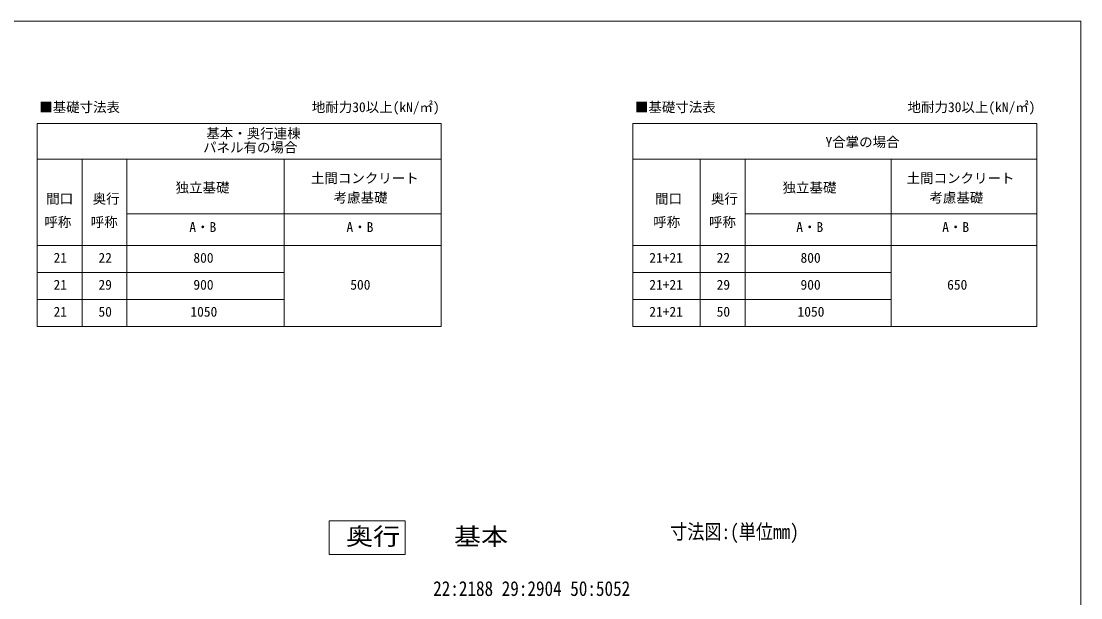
# Model space of a CAD drawing. Units: millimetres, scale not verified. Extents: x -8432 to 28176, y -5820 to 5820.
# Drawn here: x 18312 to 27752, y 688 to 5820 of the extents above; entities that cross this region are included whole.
import ezdxf
from ezdxf.enums import TextEntityAlignment as Align

# ---------------------------------------------------------------- set-up
doc = ezdxf.new("R2010")
doc.units = ezdxf.units.MM
doc.header["$LTSCALE"] = 30
for name, color, linetype, lineweight in [('0-3_ELV2', 4, 'Continuous', 9), ('0-6_OTH_LINE', 6, 'Continuous', 9), ('F-0_240', 7, 'Continuous', 9)]:
    doc.layers.add(name, color=color, linetype=linetype, lineweight=lineweight)
doc.styles.add('ＭＳ ゴシック', font='')
doc.styles.get('ＭＳ ゴシック').set_extended_font_data('MS Gothic')

msp = doc.modelspace()

# ---------------------------------------------------------------- linework, layer by layer
at = {"layer": '0-3_ELV2', "color": 7, "lineweight": 18}
for p, q in [((18454.39, 4910.91), (22054.39, 4910.91)), ((18454.39, 4910.91), (18454.39, 3103.8)), ((23761.68, 4910.91), (27361.68, 4910.91)), ((18454.39, 4593.16), (22054.39, 4593.16)), ((19254.39, 4593.16), (19254.39, 3103.8)), ((23761.68, 4593.16), (27361.68, 4593.16)), ((24761.68, 4593.16), (24761.68, 3103.8)), ((19254.39, 4104.13), (22054.39, 4104.13)), ((24761.68, 4104.13), (27361.68, 4104.13)), ((18454.39, 3823.8), (22054.39, 3823.8)), ((23761.68, 3823.8), (27361.68, 3823.8)), ((18454.39, 3583.8), (20654.39, 3583.8)), ((23761.68, 3583.8), (26061.68, 3583.8)), ((18454.39, 3343.8), (20654.39, 3343.8)), ((23761.68, 3343.8), (26061.68, 3343.8)), ((18454.39, 3103.8), (22054.39, 3103.8))]:
    msp.add_line(p, q, dxfattribs=at)
at = {"layer": '0-3_ELV2', "color": 7}
for p, q in [((22054.39, 4910.91), (22054.39, 3103.8)), ((27361.68, 4910.91), (27361.68, 3103.8)), ((18854.39, 4593.16), (18854.39, 3103.8)), ((19254.39, 4593.16), (19254.39, 3103.8)), ((20654.39, 4593.16), (20654.39, 3103.8)), ((24361.68, 4593.16), (24361.68, 3103.8)), ((24761.68, 4593.16), (24761.68, 3103.8)), ((26061.68, 4593.16), (26061.68, 3103.8))]:
    msp.add_line(p, q, dxfattribs=at)
at = {"layer": '0-3_ELV2', "color": 7, "lineweight": 18}
msp.add_lwpolyline([(23761.68, 4910.91), (23761.68, 3103.8), (27361.68, 3103.8)], dxfattribs=at)
at = {"layer": '0-6_OTH_LINE', "color": 3}
msp.add_lwpolyline([(21057.01, 1371.56), (21733.41, 1371.56), (21733.41, 1072.06), (21057.01, 1072.06)], close=True, dxfattribs=at)
at = {"layer": 'F-0_240', "color": 5}
for p, q in [((11312.32, 5820), (27752.32, 5820)), ((27752.32, 5820), (27752.32, -5820))]:
    msp.add_line(p, q, dxfattribs=at)

# ---------------------------------------------------------------- texts
at = {"layer": '0-3_ELV2', "color": 7, "style": 'ＭＳ ゴシック'}
for s, p in [('■基礎寸法表', (18472.56, 4984.76)), ('地耐力30以上(kN/㎡)', (20901.81, 4984.76)), ('■基礎寸法表', (23779.85, 4984.76)), ('地耐力30以上(kN/㎡)', (26209.1, 4984.76)), ('基本・奥行連棟', (19961.49, 4750.63)), ('パネル有の場合', (19932.89, 4626.12)), ('Y合掌の場合', (25477.84, 4674.03)), ('土間コンクリート', (20893.57, 4352.6)), ('土間コンクリート', (26200.85, 4352.6)), ('独立基礎', (19687.93, 4269.03)), ('独立基礎', (25095.22, 4269.03)), ('間口', (18535.35, 4169.25)), ('奥行', (18949.09, 4169.25)), ('考慮基礎', (21096.04, 4179.13)), ('間口', (23959.87, 4169.25)), ('奥行', (24456.38, 4169.25)), ('考慮基礎', (26403.33, 4179.13)), ('呼称', (18518.53, 3961.55)), ('呼称', (18932.27, 3961.55)), ('呼称', (23943.05, 3961.55)), ('呼称', (24439.56, 3961.55)), ('A・B', (19810.17, 3917.4)), ('A・B', (21210.17, 3917.4)), ('A・B', (25217.46, 3917.4)), ('A・B', (26517.46, 3917.4)), ('21', (18600.66, 3643.8)), ('22', (19000.66, 3643.8)), ('800', (19846.42, 3643.8)), ('21+21', (23907.95, 3643.8)), ('22', (24507.95, 3643.8)), ('800', (25255.28, 3643.8)), ('21', (18600.66, 3403.8)), ('29', (19000.66, 3403.8)), ('900', (19846.42, 3403.8)), ('500', (21244.1, 3403.8)), ('21+21', (23907.95, 3403.8)), ('29', (24507.95, 3403.8)), ('900', (25255.28, 3403.8)), ('650', (26561.54, 3403.8)), ('21', (18600.66, 3163.8)), ('50', (19000.66, 3163.8)), ('1050', (19819.79, 3163.8)), ('21+21', (23907.95, 3163.8)), ('50', (24507.95, 3163.8)), ('1050', (25228.65, 3163.8))]:
    msp.add_text(s, height=87.98, dxfattribs=at).set_placement(p, align=Align.BOTTOM_LEFT)
at = {"layer": '0-6_OTH_LINE', "color": 2, "style": 'ＭＳ ゴシック', "width": 1.15}
for s, p in [('奥行', (21205.5, 1111.18)), ('基本', (22167.49, 1111.18))]:
    msp.add_text(s, height=154, dxfattribs=at).set_placement(p, align=Align.BOTTOM_LEFT)
at = {"layer": '0-6_OTH_LINE', "color": 7, "style": 'ＭＳ ゴシック', "width": 0.85}
for s, p in [('寸法図:(単位mm)', (24093.11, 1170.62)), ('22:2188 29:2904 50:5052', (21982.4, 664.76))]:
    msp.add_text(s, height=132, dxfattribs=at).set_placement(p, align=Align.BOTTOM_LEFT)

doc.saveas('drawing.dxf')
